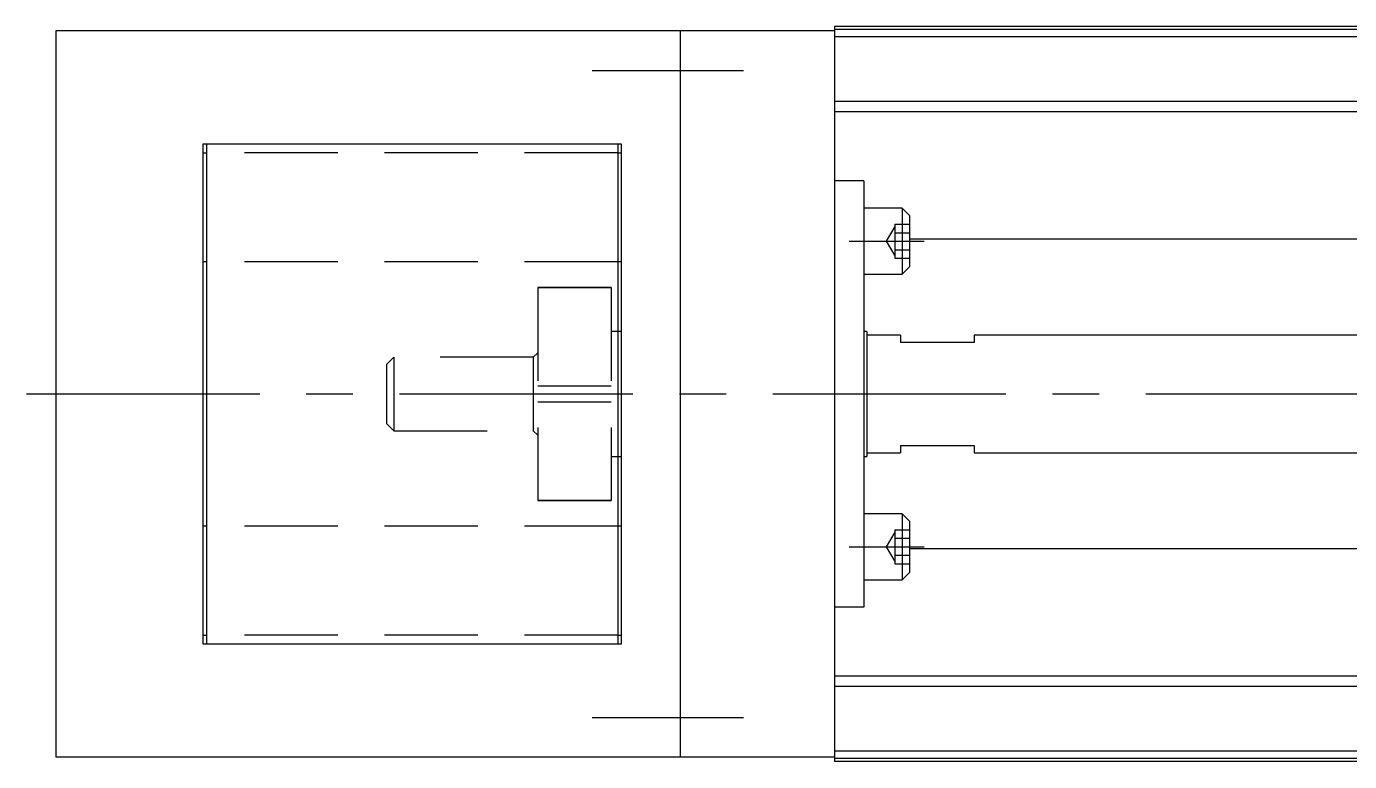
# Model space of a CAD drawing. Extents: x 0 to 494, y -8 to 401.
# Drawn here: x 86.6 to 176.7, y 203.7 to 253.7 of the extents above; entities that cross this region are included whole.
import ezdxf

# ---------------------------------------------------------------- set-up
doc = ezdxf.new("R2010")
doc.units = 0
doc.header["$LTSCALE"] = 0.5
doc.linetypes.add('CENTER', pattern=[50.8, 31.75, -6.35, 6.35, -6.35])
doc.linetypes.add('DASHED', pattern=[19.05, 12.7, -6.35])
for name, color, linetype in [('MSM_CENTER', 1, 'CENTER'), ('MSM_CONTINUOUS', 7, 'CONTINUOUS'), ('MSM_DASHED', 4, 'DASHED')]:
    doc.layers.add(name, color=color, linetype=linetype)

msp = doc.modelspace()

# ---------------------------------------------------------------- linework, layer by layer
at = {"layer": 'MSM_CENTER'}
for p, q in [((125.106, 250.69), (135.411, 250.69)), ((142.606, 239.082), (147.706, 239.082)), ((86.606, 228.69), (403.606, 228.69)), ((142.606, 218.298), (147.706, 218.298)), ((125.106, 206.69), (135.411, 206.69))]:
    msp.add_line(p, q, dxfattribs=at)
at = {"layer": 'MSM_CONTINUOUS'}
for p, q in [((88.606, 253.39), (88.606, 203.99)), ((141.606, 253.39), (88.606, 253.39)), ((131.106, 253.39), (131.106, 203.99)), ((391.606, 253.69), (141.606, 253.69)), ((141.606, 253.69), (141.606, 203.69)), ((391.606, 253.49), (141.606, 253.49)), ((391.606, 252.99), (141.606, 252.99)), ((195.606, 248.59), (141.606, 248.59)), ((195.606, 247.89), (141.606, 247.89)), ((98.606, 245.69), (98.606, 211.69)), ((127.106, 245.69), (98.606, 245.69)), ((98.606, 245.09), (98.856, 245.09)), ((98.856, 245.69), (98.856, 211.69)), ((126.856, 245.69), (126.856, 211.69)), ((126.856, 245.09), (127.106, 245.09)), ((127.106, 211.69), (127.106, 245.69)), ((143.606, 243.19), (141.606, 243.19)), ((143.606, 243.19), (143.606, 214.19)), ((146.206, 241.332), (143.606, 241.332)), ((146.206, 241.332), (146.206, 236.832)), ((146.706, 240.832), (146.206, 241.332)), ((146.706, 240.832), (146.706, 237.332)), ((183.119, 239.23), (146.706, 239.23)), ((98.856, 237.69), (98.606, 237.69)), ((127.106, 237.69), (126.856, 237.69)), ((146.206, 236.832), (146.706, 237.332)), ((143.606, 236.832), (146.206, 236.832)), ((127.106, 232.94), (126.856, 232.94)), ((143.806, 232.94), (143.606, 232.94)), ((143.806, 232.94), (143.806, 224.44)), ((146.106, 232.69), (143.806, 232.69)), ((146.106, 232.69), (146.106, 232.19)), ((151.106, 232.69), (151.106, 232.19)), ((188.606, 232.69), (151.106, 232.69)), ((151.106, 232.19), (146.106, 232.19)), ((146.106, 225.19), (151.106, 225.19)), ((146.106, 225.19), (146.106, 224.69)), ((151.106, 225.19), (151.106, 224.69)), ((126.856, 224.44), (127.106, 224.44)), ((143.606, 224.44), (143.806, 224.44)), ((143.806, 224.69), (146.106, 224.69)), ((151.106, 224.69), (188.606, 224.69)), ((146.206, 220.548), (143.606, 220.548)), ((146.206, 220.548), (146.206, 216.048)), ((146.706, 220.048), (146.206, 220.548)), ((146.706, 220.048), (146.706, 216.548)), ((98.856, 219.69), (98.606, 219.69)), ((127.106, 219.69), (126.856, 219.69)), ((183.119, 218.15), (146.706, 218.15)), ((146.206, 216.048), (146.706, 216.548)), ((143.606, 216.048), (146.206, 216.048)), ((143.606, 214.19), (141.606, 214.19)), ((98.606, 212.29), (98.856, 212.29)), ((98.606, 211.69), (127.106, 211.69)), ((126.856, 212.29), (127.106, 212.29)), ((195.606, 209.49), (141.606, 209.49)), ((195.606, 208.79), (141.606, 208.79)), ((141.606, 203.99), (88.606, 203.99)), ((391.606, 204.39), (141.606, 204.39)), ((391.606, 203.89), (141.606, 203.89)), ((391.606, 203.69), (141.606, 203.69))]:
    msp.add_line(p, q, dxfattribs=at)
at = {"layer": 'MSM_DASHED'}
for p, q in [((126.856, 245.09), (98.856, 245.09)), ((145.706, 240.082), (145.128, 239.082)), ((145.706, 240.237), (146.706, 240.237)), ((145.706, 240.237), (145.706, 237.927)), ((145.706, 239.66), (146.706, 239.66)), ((145.128, 239.082), (145.706, 238.082)), ((145.706, 238.505), (146.706, 238.505)), ((145.706, 237.927), (146.706, 237.927)), ((126.856, 237.69), (98.856, 237.69)), ((121.406, 235.94), (121.406, 221.44)), ((126.406, 235.94), (121.406, 235.94)), ((126.406, 235.919), (121.406, 235.919)), ((126.406, 235.94), (126.406, 221.44)), ((126.856, 232.94), (126.406, 232.94)), ((121.406, 231.49), (121.106, 231.19)), ((111.606, 231.19), (111.106, 230.69)), ((111.106, 230.69), (111.106, 226.69)), ((111.606, 231.19), (111.606, 226.19)), ((121.106, 231.19), (111.606, 231.19)), ((121.106, 231.19), (121.106, 226.19)), ((121.406, 229.239), (126.406, 229.239)), ((126.406, 228.141), (121.406, 228.141)), ((111.106, 226.69), (111.606, 226.19)), ((111.606, 226.19), (121.106, 226.19)), ((121.106, 226.19), (121.406, 225.89)), ((126.406, 224.44), (126.856, 224.44)), ((121.406, 221.461), (126.406, 221.461)), ((121.406, 221.44), (126.406, 221.44)), ((126.856, 219.69), (98.856, 219.69)), ((145.706, 219.298), (145.128, 218.298)), ((145.706, 219.452), (146.706, 219.452)), ((145.706, 219.452), (145.706, 217.143)), ((145.706, 218.875), (146.706, 218.875)), ((145.128, 218.298), (145.706, 217.298)), ((145.706, 217.72), (146.706, 217.72)), ((145.706, 217.143), (146.706, 217.143)), ((126.856, 212.29), (98.856, 212.29))]:
    msp.add_line(p, q, dxfattribs=at)

doc.saveas('drawing.dxf')
